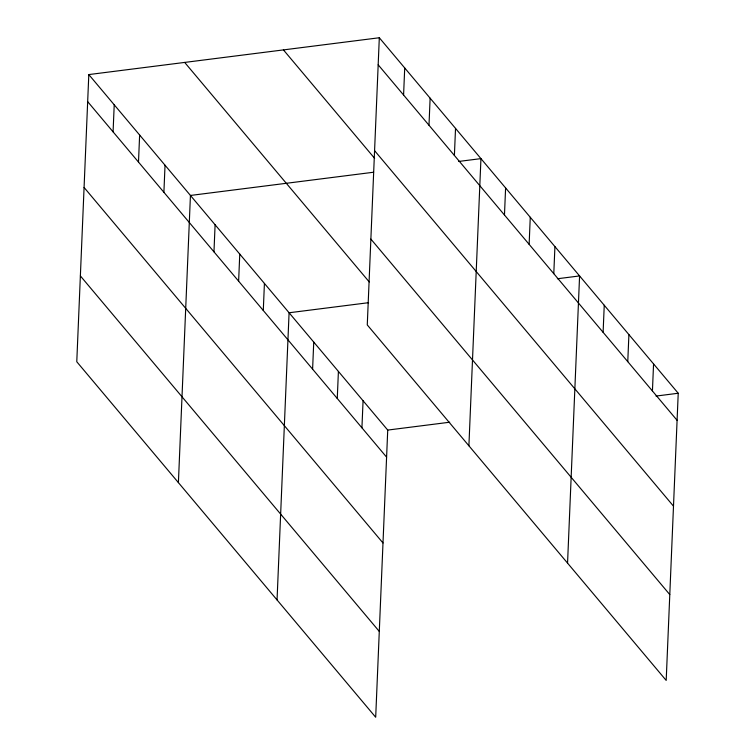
<?xml version="1.0" encoding="UTF-8"?>
<svg xmlns="http://www.w3.org/2000/svg" width="755" height="755" viewBox="0 0 755 755"><rect width="100%" height="100%" fill="white"/><g stroke="black" fill="none" stroke-linecap="round" stroke-linejoin="round"><path stroke-width="1.13" d="M88.807 74.575L76.774 361.749L375.688 717.25L387.73 430.076L88.807 74.575L379.312 37.75L678.226 393.251L666.193 680.425L367.27 324.924L379.312 37.75M113.08 131.851L114.222 104.794M138.495 162.07L139.628 135.013M163.901 192.289L165.034 165.232M178.406 482.615L190.439 195.451L373.593 172.234M213.967 251.84L215.099 224.773M238.627 281.171L239.76 254.105M263.287 310.494L264.42 283.436M277.047 599.932L289.08 312.768L368.582 302.689M312.608 369.157L313.74 342.091M337.268 398.48L338.41 371.422M361.928 427.811L363.07 400.754M403.585 95.026L404.718 67.969M428.991 125.245L430.123 98.188M454.397 155.464L455.529 128.407M468.902 445.79L480.944 158.626L458.729 161.438M504.472 215.015L505.605 187.948M529.132 244.337L530.265 217.28M553.792 273.669L554.925 246.611M567.552 563.107L579.585 275.934L557.369 278.755M603.113 332.332L604.245 305.265M627.773 361.654L628.906 334.597M652.433 390.986L653.566 363.929M387.73 430.076L449.687 422.224M656.01 396.073L678.226 393.251M378.18 64.807L677.093 420.318M374.574 150.651L673.498 506.152M283.446 49.906L374.612 158.333M370.875 239.08L669.789 594.591M184.673 62.42L369.252 281.945M87.674 101.642L386.588 457.143M84.079 187.476L382.993 542.977M80.37 275.905L379.284 631.416"/></g></svg>
